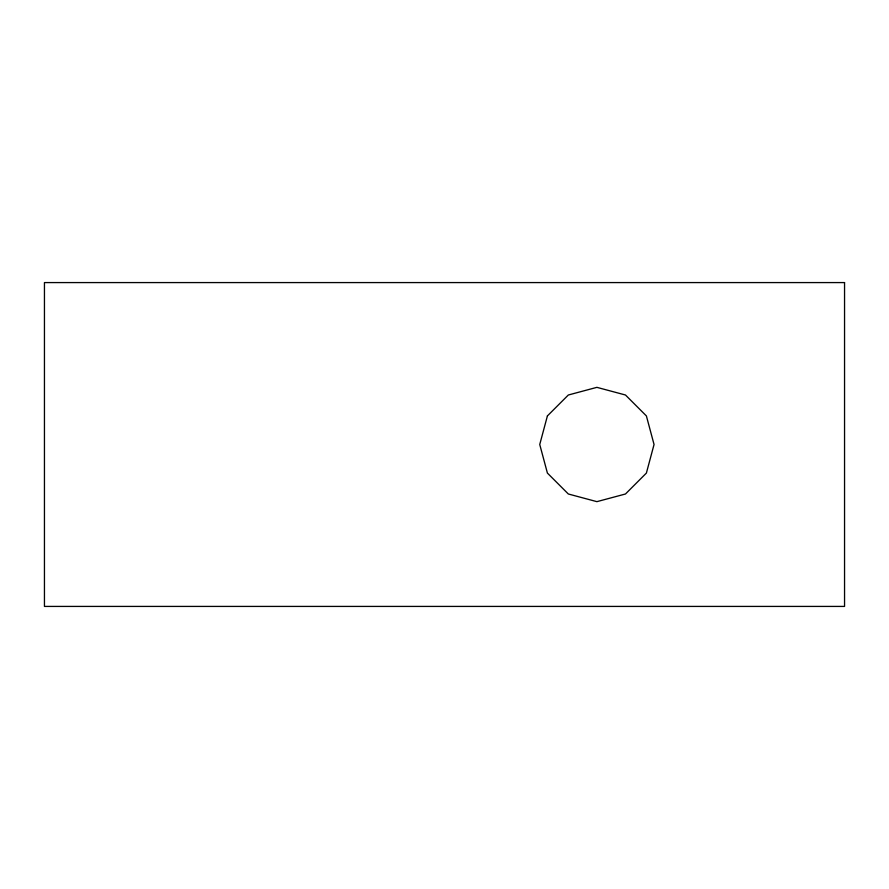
<?xml version="1.0" encoding="UTF-8"?>
<svg xmlns="http://www.w3.org/2000/svg" width="889" height="889" viewBox="0 0 889 889"><rect width="100%" height="100%" fill="white"/><g stroke="black" fill="none" stroke-linecap="round" stroke-linejoin="round"><path stroke-width="1.33" d="M547.402 415.93L539.745 444.5L547.402 473.07L568.327 493.995L596.897 501.652L625.478 493.995L646.392 473.07L654.048 444.5L646.392 415.93L625.478 395.005L596.897 387.348L568.327 395.005L547.402 415.93M844.55 282.58L44.45 282.58L44.45 606.42L844.55 606.42L844.55 282.58"/></g></svg>
